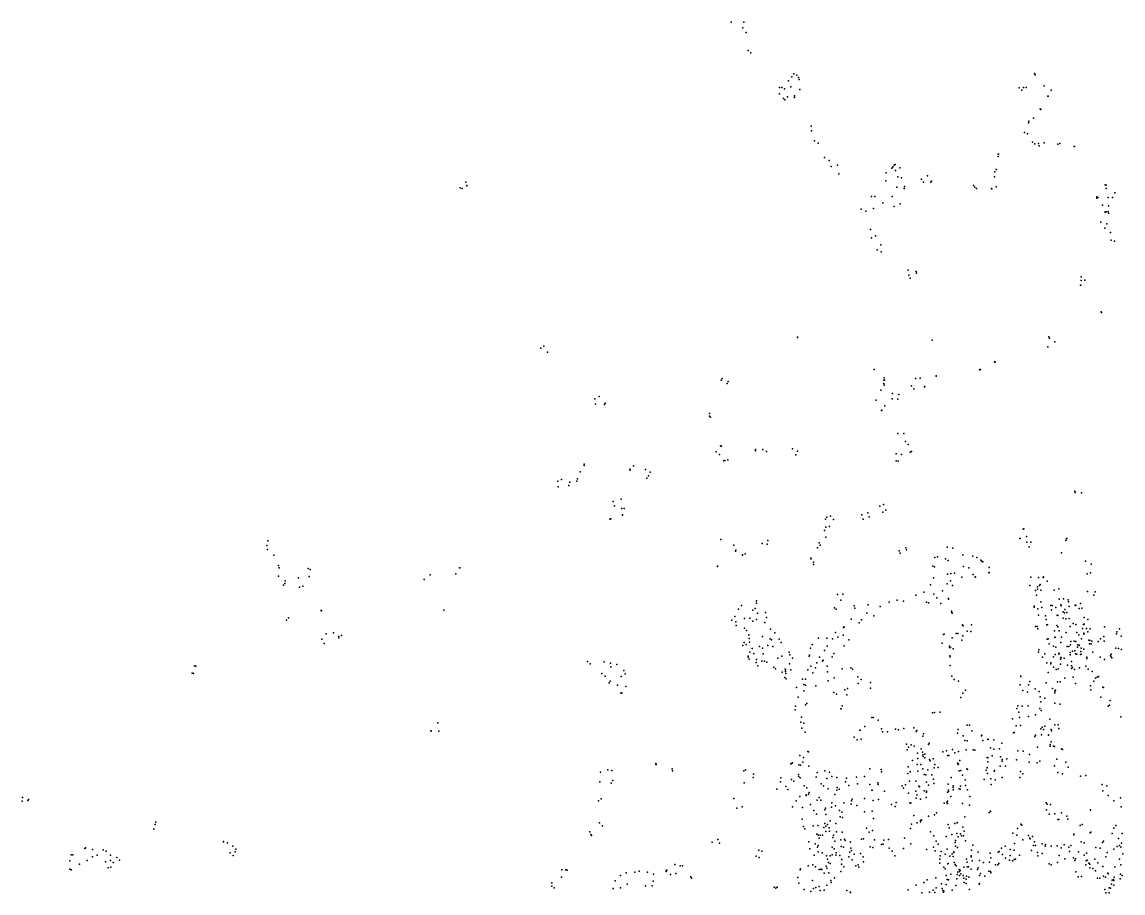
# Model space of a CAD drawing. Header units: millimetres. Extents: x -60275265 to 22802890, y -38578442 to 24337084.
# Drawn here: x -27665378 to -18742378, y -17398304 to -10339304 of the extents above; entities that cross this region are included whole.
import ezdxf

# ---------------------------------------------------------------- set-up
doc = ezdxf.new("R2010")
doc.units = ezdxf.units.MM
doc.header["$MEASUREMENT"] = 0
doc.layers.add('particles', color=7, linetype='Continuous', true_color=0x000000)

msp = doc.modelspace()

# ---------------------------------------------------------------- linework, layer by layer
at = {"layer": 'particles', "color": 93, "true_color": 0x67d435}
for p in [(-21917378, -10339304), (-21814378, -10340304), (-21823378, -10386304), (-21796378, -10425304), (-21781378, -10571304), (-21758378, -10590304), (-21427378, -10784304), (-21410378, -10758304), (-21384378, -10769304), (-21373378, -10789304), (-19458378, -10756304), (-19454378, -10767304), (-21525378, -10870304), (-21507378, -10870304), (-21485378, -10881304), (-21454378, -10816304), (-21434378, -10864304), (-21366378, -10804304), (-21360378, -10885304), (-19584378, -10872304), (-19548378, -10869304), (-19526378, -10870304), (-19380378, -10857304), (-21526378, -10921304), (-21494378, -10958304), (-21483378, -10970304), (-21460378, -10945304), (-21405378, -10936304), (-21403378, -10952304), (-19563378, -10892304), (-19350378, -10939304), (-19349378, -10939304), (-19324378, -10891304), (-19412378, -11042304), (-19412378, -11042304), (-19407378, -11047304), (-19505378, -11142304), (-19467378, -11119304), (-21268378, -11182304), (-21266378, -11220304), (-19540378, -11235304), (-19508378, -11156304), (-21241378, -11301304), (-21213378, -11322304), (-19517378, -11245304), (-19474378, -11314304), (-19456378, -11325304), (-19427378, -11324304), (-19381378, -11318304), (-19270378, -11330304), (-19254378, -11323304), (-19753378, -11409304), (-19751378, -11411304), (-19421378, -11343304), (-19137378, -11347304), (-19136378, -11347304), (-21161378, -11436304), (-21122378, -11461304), (-21108378, -11510304), (-21056378, -11500304), (-20597378, -11499304), (-20589378, -11493304), (-19753378, -11428304), (-21044378, -11570304), (-20660378, -11562304), (-20615378, -11523304), (-20606378, -11512304), (-20586378, -11543304), (-20566378, -11594304), (-20551378, -11520304), (-20327378, -11586304), (-19782378, -11595304), (-19780378, -11554304), (-19771378, -11534304), (-24115378, -11682304), (-24069378, -11636304), (-24059378, -11665304), (-24059378, -11666304), (-20665378, -11625304), (-20575378, -11678304), (-20538378, -11602304), (-20514378, -11672304), (-20374378, -11612304), (-20359378, -11638304), (-20299378, -11636304), (-20295378, -11630304), (-19954378, -11665304), (-19943378, -11677304), (-19808378, -11687304), (-19769378, -11674304), (-18887378, -11659304), (-18879378, -11662304), (-24099378, -11689304), (-20780378, -11754304), (-20752378, -11753304), (-20612378, -11752304), (-20515378, -11689304), (-19930378, -11689304), (-19804378, -11691304), (-18955378, -11756304), (-18954378, -11767304), (-18947378, -11760304), (-18878378, -11689304), (-18863378, -11762304), (-18826378, -11760304), (-18809378, -11723304), (-20864378, -11856304), (-20763378, -11850304), (-20689378, -11805304), (-20596378, -11834304), (-20548378, -11812304), (-18909378, -11823304), (-18859378, -11828304), (-20825378, -11871304), (-18886378, -11878304), (-18886378, -11879304), (-18879378, -11877304), (-18863378, -11874304), (-18860378, -11887304), (-20787378, -12020304), (-18921378, -11961304), (-18888378, -12009304), (-18873378, -11976304), (-18843378, -12045304), (-20781378, -12087304), (-20748378, -12071304), (-18839378, -12108304), (-18811378, -12114304), (-18810378, -12114304), (-20735378, -12186304), (-20704378, -12144304), (-20702378, -12201304), (-20482378, -12351304), (-20478378, -12391304), (-20418378, -12362304), (-20416378, -12374304), (-20467378, -12416304), (-19086378, -12472304), (-19083378, -12472304), (-19081378, -12403304), (-19081378, -12435304), (-19051378, -12432304), (-18919378, -12688304), (-18917378, -12693304), (-18917378, -12694304), (-21380378, -12892304), (-21380378, -12892304), (-21380378, -12895304), (-20289378, -12918304), (-20289378, -12918304), (-19342378, -12890304), (-19338378, -12901304), (-19295378, -12931304), (-23459378, -12982304), (-23437378, -12967304), (-23407378, -13016304), (-19351378, -12971304), (-19350378, -12971304), (-19784378, -13094304), (-19781378, -13097304), (-19779378, -13093304), (-20758378, -13156304), (-19906378, -13157304), (-19896378, -13156304), (-21998378, -13243304), (-21990378, -13227304), (-21949378, -13269304), (-21941378, -13252304), (-20680378, -13241304), (-20680378, -13269304), (-20678378, -13283304), (-20677378, -13223304), (-20675378, -13241304), (-20455378, -13289304), (-20424378, -13227304), (-20385378, -13225304), (-20348378, -13293304), (-20256378, -13208304), (-20256378, -13208304), (-20255378, -13207304), (-22988378, -13374304), (-20704378, -13324304), (-20611378, -13350304), (-20560378, -13359304), (-20437378, -13312304), (-20351378, -13297304), (-23022378, -13392304), (-23018378, -13435304), (-22943378, -13440304), (-22938378, -13427304), (-20743378, -13405304), (-20671378, -13450304), (-20614378, -13392304), (-20567378, -13397304), (-22092378, -13512304), (-22092378, -13534304), (-22086378, -13542304), (-20698378, -13488304), (-20697378, -13484304), (-20567378, -13674304), (-20567378, -13675304), (-20518378, -13673304), (-20505378, -13740304), (-22038378, -13823304), (-22005378, -13774304), (-21996378, -13776304), (-21719378, -13804304), (-21719378, -13815304), (-21660378, -13805304), (-21632378, -13820304), (-21421378, -13798304), (-21380378, -13816304), (-20484378, -13763304), (-20468378, -13825304), (-20457378, -13821304), (-22013378, -13843304), (-21978378, -13896304), (-21969378, -13892304), (-21945378, -13887304), (-21394378, -13846304), (-20580378, -13839304), (-20579378, -13895304), (-20565378, -13898304), (-20538378, -13843304), (-23141378, -13984304), (-23109378, -13923304), (-23108378, -13932304), (-22738378, -13964304), (-22736378, -13972304), (-22710378, -13935304), (-22613378, -13966304), (-22573378, -13987304), (-23323378, -14061304), (-23294378, -14048304), (-23234378, -14096304), (-23226378, -14069304), (-23168378, -14061304), (-23163378, -14042304), (-22601378, -14036304), (-22588378, -14018304), (-23320378, -14106304), (-19132378, -14141304), (-19130378, -14151304), (-19077378, -14156304), (-22874378, -14224304), (-22864378, -14259304), (-22810378, -14205304), (-22810378, -14206304), (-20712378, -14263304), (-20683378, -14250304), (-22894378, -14365304), (-22803378, -14283304), (-22799378, -14333304), (-22798378, -14336304), (-22786378, -14282304), (-21141378, -14353304), (-21113378, -14343304), (-20858378, -14334304), (-20810378, -14318304), (-20800378, -14350304), (-20689378, -14311304), (-20664378, -14296304), (-22900378, -14367304), (-22900378, -14367304), (-21154378, -14368304), (-21150378, -14432304), (-21121378, -14427304), (-21089378, -14371304), (-20847378, -14367304), (-19551378, -14449304), (-19545378, -14446304), (-25672378, -14544304), (-22001378, -14532304), (-21620378, -14542304), (-21162378, -14460304), (-21149378, -14513304), (-19577378, -14525304), (-19576378, -14526304), (-19525378, -14509304), (-19206378, -14542304), (-19199378, -14529304), (-19198378, -14526304), (-25680378, -14583304), (-25676378, -14613304), (-21895378, -14578304), (-21882378, -14628304), (-21880378, -14620304), (-21666378, -14565304), (-21627378, -14570304), (-21218378, -14600304), (-21203378, -14559304), (-21195378, -14578304), (-20557378, -14626304), (-20503378, -14601304), (-20496378, -14616304), (-20166378, -14596304), (-20121378, -14603304), (-19521378, -14554304), (-19502378, -14593304), (-19488378, -14555304), (-25625378, -14661304), (-25624378, -14661304), (-21827378, -14658304), (-21827378, -14659304), (-21804378, -14650304), (-21272378, -14684304), (-21269378, -14691304), (-21250378, -14718304), (-20548378, -14644304), (-20268378, -14680304), (-20246378, -14673304), (-20180378, -14690304), (-20159378, -14703304), (-20039378, -14658304), (-19958378, -14668304), (-19926378, -14680304), (-19895378, -14701304), (-19886378, -14709304), (-19886378, -14709304), (-19878378, -14714304), (-19239378, -14641304), (-19045378, -14710304), (-25586378, -14744304), (-25581378, -14763304), (-25347378, -14767304), (-25347378, -14767304), (-25330378, -14776304), (-24119378, -14763304), (-24116378, -14763304), (-22028378, -14750304), (-22028378, -14751304), (-21251378, -14735304), (-20282378, -14749304), (-20270378, -14755304), (-20138378, -14808304), (-20108378, -14807304), (-20034378, -14753304), (-19991378, -14764304), (-19829378, -14802304), (-19827378, -14759304), (-19827378, -14801304), (-19004378, -14803304), (-19001378, -14734304), (-25585378, -14830304), (-25534378, -14890304), (-25531378, -14867304), (-25423378, -14845304), (-25339378, -14833304), (-24407378, -14856304), (-24356378, -14819304), (-24150378, -14812304), (-20303378, -14901304), (-20279378, -14844304), (-20168378, -14893304), (-20163378, -14813304), (-20139378, -14867304), (-20049378, -14838304), (-19957378, -14816304), (-19939378, -14836304), (-19938378, -14839304), (-19489378, -14838304), (-19427378, -14841304), (-19413378, -14898304), (-19390378, -14842304), (-19386378, -14836304), (-19357378, -14871304), (-19032378, -14812304), (-25545378, -14904304), (-25415378, -14920304), (-25390378, -14912304), (-21055378, -14978304), (-21012378, -14975304), (-20422378, -14984304), (-20357378, -14961304), (-20274378, -14977304), (-20204378, -14950304), (-20125378, -14905304), (-19496378, -14907304), (-19451378, -14946304), (-19442378, -14984304), (-19436378, -14916304), (-19434378, -14936304), (-19418378, -14906304), (-19407378, -14944304), (-19300378, -14944304), (-19262378, -14933304), (-19029378, -14954304), (-18979378, -14985304), (-18968378, -14957304), (-21835378, -15067304), (-21711378, -15031304), (-21711378, -15049304), (-21028378, -15024304), (-20920378, -15072304), (-20807378, -15063304), (-20709378, -15076304), (-20637378, -15042304), (-20572378, -15025304), (-20521378, -15034304), (-20335378, -15040304), (-20319378, -15047304), (-20250378, -15007304), (-20217378, -15051304), (-20157378, -15012304), (-20157378, -15016304), (-19462378, -15074304), (-19409378, -15039304), (-19328378, -15068304), (-19315378, -15069304), (-19258378, -15016304), (-19247378, -15063304), (-19244378, -15072304), (-19224378, -15014304), (-19187378, -15023304), (-19183378, -15037304), (-19177378, -15075304), (-19130378, -15064304), (-19128378, -15067304), (-19124378, -15065304), (-19085378, -15051304), (-25505378, -15168304), (-25241378, -15109304), (-25241378, -15110304), (-25239378, -15108304), (-24245378, -15106304), (-24245378, -15107304), (-21889378, -15158304), (-21859378, -15097304), (-21743378, -15105304), (-21723378, -15093304), (-21703378, -15130304), (-21640378, -15124304), (-21631378, -15165304), (-21080378, -15086304), (-21066378, -15099304), (-20914378, -15089304), (-20817378, -15130304), (-20761378, -15152304), (-20133378, -15113304), (-20128378, -15125304), (-20126378, -15130304), (-19463378, -15082304), (-19432378, -15096304), (-19426378, -15147304), (-19401378, -15085304), (-19369378, -15151304), (-19322378, -15102304), (-19285378, -15083304), (-19276378, -15146304), (-19271378, -15148304), (-19227378, -15120304), (-19217378, -15128304), (-19212378, -15101304), (-19198378, -15126304), (-19097378, -15092304), (-19076378, -15090304), (-19057378, -15164304), (-25521378, -15186304), (-21913378, -15186304), (-21879378, -15200304), (-21877378, -15229304), (-21810378, -15174304), (-21809378, -15252304), (-21766378, -15171304), (-21742378, -15196304), (-21713378, -15182304), (-21645378, -15206304), (-21006378, -15246304), (-21002378, -15242304), (-20944378, -15178304), (-20879378, -15208304), (-20860378, -15185304), (-20044378, -15224304), (-20036378, -15232304), (-19969378, -15225304), (-19451378, -15238304), (-19438378, -15237304), (-19431378, -15257304), (-19364378, -15182304), (-19358378, -15226304), (-19355378, -15225304), (-19279378, -15231304), (-19269378, -15241304), (-19226378, -15172304), (-19206378, -15177304), (-19179378, -15173304), (-19171378, -15238304), (-19146378, -15213304), (-19125378, -15221304), (-19069378, -15255304), (-19063378, -15223304), (-19057378, -15219304), (-19037378, -15255304), (-19027378, -15181304), (-19008378, -15258304), (-18891378, -15241304), (-18771378, -15256304), (-25234378, -15340304), (-25200378, -15299304), (-25141378, -15289304), (-25097378, -15319304), (-25096378, -15330304), (-25075378, -15311304), (-21793378, -15271304), (-21774378, -15305304), (-21773378, -15336304), (-21664378, -15319304), (-21602378, -15339304), (-21599378, -15259304), (-21592378, -15347304), (-21564378, -15289304), (-21528378, -15341304), (-21211378, -15333304), (-21142378, -15333304), (-21095378, -15338304), (-21072378, -15286304), (-21052378, -15325304), (-21011378, -15308304), (-20963378, -15347304), (-20196378, -15304304), (-20192378, -15301304), (-20127378, -15330304), (-20093378, -15296304), (-20081378, -15294304), (-20040378, -15313304), (-20005378, -15277304), (-19976378, -15279304), (-19357378, -15341304), (-19349378, -15339304), (-19297378, -15273304), (-19293378, -15328304), (-19291378, -15324304), (-19258378, -15272304), (-19241378, -15324304), (-19202378, -15288304), (-19116378, -15287304), (-19099378, -15305304), (-19079378, -15339304), (-19060378, -15300304), (-19059378, -15292304), (-19027378, -15282304), (-18923378, -15337304), (-18897378, -15318304), (-18794378, -15298304), (-18793378, -15282304), (-18757378, -15316304), (-25217378, -15376304), (-21824378, -15391304), (-21813378, -15367304), (-21797378, -15384304), (-21768378, -15366304), (-21746378, -15417304), (-21688378, -15400304), (-21663378, -15413304), (-21620378, -15391304), (-21580378, -15401304), (-21512378, -15368304), (-21274378, -15413304), (-21260378, -15384304), (-21160378, -15433304), (-21140378, -15398304), (-21003378, -15396304), (-20207378, -15372304), (-20149378, -15408304), (-20147378, -15398304), (-20141378, -15409304), (-20117378, -15420304), (-20048378, -15348304), (-19423378, -15427304), (-19340378, -15380304), (-19306378, -15397304), (-19287378, -15407304), (-19247378, -15369304), (-19194378, -15399304), (-19181378, -15399304), (-19168378, -15388304), (-19164378, -15359304), (-19137378, -15358304), (-19131378, -15436304), (-19124378, -15361304), (-19110378, -15406304), (-19107378, -15388304), (-19098378, -15390304), (-19096378, -15392304), (-19081378, -15414304), (-19059378, -15422304), (-19020378, -15348304), (-19014378, -15379304), (-19011378, -15353304), (-19000378, -15379304), (-18994378, -15357304), (-18944378, -15360304), (-18895378, -15357304), (-18801378, -15414304), (-18777378, -15416304), (-18754378, -15425304), (-23083378, -15522304), (-22947378, -15525304), (-21780378, -15480304), (-21780378, -15487304), (-21773378, -15504304), (-21766378, -15446304), (-21735378, -15456304), (-21712378, -15507304), (-21668378, -15519304), (-21658378, -15459304), (-21648378, -15519304), (-21540378, -15495304), (-21506378, -15478304), (-21448378, -15446304), (-21443378, -15467304), (-21421378, -15495304), (-21286378, -15479304), (-21282378, -15470304), (-21202378, -15488304), (-21177378, -15519304), (-21171378, -15512304), (-21100378, -15484304), (-21085378, -15456304), (-20144378, -15475304), (-20143378, -15483304), (-19426378, -15445304), (-19394378, -15487304), (-19376378, -15461304), (-19306378, -15484304), (-19292378, -15465304), (-19261378, -15463304), (-19259378, -15453304), (-19248378, -15502304), (-19247378, -15489304), (-19244378, -15493304), (-19220378, -15496304), (-19169378, -15449304), (-19169378, -15469304), (-19159378, -15522304), (-19152378, -15438304), (-19127378, -15461304), (-19115378, -15463304), (-19087378, -15466304), (-19084378, -15440304), (-19080378, -15462304), (-19036378, -15497304), (-19035378, -15487304), (-18985378, -15446304), (-18926378, -15487304), (-18891378, -15505304), (-18842378, -15474304), (-18841378, -15482304), (-18839378, -15462304), (-18839378, -15463304), (-18832378, -15491304), (-26268378, -15557304), (-26257378, -15560304), (-23060378, -15540304), (-22895378, -15536304), (-22893378, -15566304), (-22845378, -15545304), (-22788378, -15594304), (-21716378, -15530304), (-21702378, -15557304), (-21628378, -15528304), (-21573378, -15569304), (-21557378, -15582304), (-21505378, -15608304), (-21479378, -15585304), (-21477378, -15604304), (-21476378, -15589304), (-21444378, -15542304), (-21434378, -15590304), (-21295378, -15590304), (-21273378, -15561304), (-21256378, -15613304), (-21234378, -15572304), (-21224378, -15532304), (-21139378, -15559304), (-21136378, -15605304), (-21019378, -15582304), (-20949378, -15572304), (-20935378, -15585304), (-20142378, -15553304), (-19358378, -15532304), (-19348378, -15610304), (-19328378, -15533304), (-19327378, -15541304), (-19305378, -15567304), (-19284378, -15586304), (-19268378, -15582304), (-19248378, -15543304), (-19191378, -15551304), (-19160378, -15557304), (-19159378, -15579304), (-19151378, -15571304), (-19136378, -15588304), (-19094378, -15573304), (-19043378, -15559304), (-19024378, -15585304), (-18992378, -15603304), (-26287378, -15616304), (-26274378, -15620304), (-22967378, -15619304), (-22939378, -15642304), (-22905378, -15694304), (-22899378, -15682304), (-22808378, -15644304), (-22777378, -15623304), (-21483378, -15652304), (-21475378, -15620304), (-21473378, -15662304), (-21340378, -15666304), (-21316378, -15664304), (-21132378, -15679304), (-21083378, -15654304), (-20890378, -15646304), (-20888378, -15700304), (-20863378, -15669304), (-20787378, -15693304), (-20128378, -15642304), (-20109378, -15667304), (-20076378, -15680304), (-19570378, -15643304), (-19569378, -15642304), (-19498378, -15683304), (-19365378, -15695304), (-19272378, -15688304), (-19251378, -15688304), (-19212378, -15656304), (-19147378, -15649304), (-19128378, -15701304), (-18979378, -15682304), (-18964378, -15658304), (-18952378, -15650304), (-18940378, -15644304), (-22839378, -15714304), (-22812378, -15778304), (-22803378, -15776304), (-22771378, -15725304), (-21388378, -15732304), (-21329378, -15707304), (-21328378, -15760304), (-21314378, -15714304), (-21231378, -15718304), (-21086378, -15774304), (-21086378, -15774304), (-21063378, -15787304), (-20995378, -15751304), (-20980378, -15793304), (-20975378, -15741304), (-20788378, -15738304), (-20788378, -15738304), (-20040378, -15778304), (-20018378, -15753304), (-19574378, -15712304), (-19554378, -15758304), (-19515378, -15770304), (-19508378, -15711304), (-19453378, -15743304), (-19422378, -15764304), (-19312378, -15740304), (-19295378, -15762304), (-19293378, -15775304), (-19289378, -15753304), (-19006378, -15718304), (-19003378, -15752304), (-18906378, -15730304), (-18900378, -15732304), (-21375378, -15811304), (-21315378, -15874304), (-21304378, -15863304), (-21017378, -15880304), (-20056378, -15814304), (-19595378, -15882304), (-19511378, -15881304), (-19414378, -15807304), (-19409378, -15849304), (-19376378, -15818304), (-19295378, -15860304), (-19251378, -15867304), (-18922378, -15810304), (-18851378, -15876304), (-18846378, -15839304), (-21399378, -15914304), (-21395378, -15885304), (-21028378, -15905304), (-21027378, -15906304), (-20287378, -15938304), (-20270378, -15936304), (-20225378, -15932304), (-19601378, -15902304), (-19586378, -15932304), (-19559378, -15885304), (-19507378, -15967304), (-19451378, -15954304), (-19417378, -15903304), (-19406378, -15918304), (-18861378, -15885304), (-18759378, -15971304), (-24295378, -16019304), (-21353378, -16014304), (-21348378, -15972304), (-21328378, -16022304), (-20833378, -16050304), (-20778378, -15976304), (-20766378, -15976304), (-20727378, -15998304), (-20438378, -16059304), (-20005378, -16039304), (-19986378, -16039304), (-19638378, -15987304), (-19609378, -16044304), (-19581378, -15977304), (-19573378, -16041304), (-19398378, -16053304), (-19375378, -16047304), (-19336378, -15988304), (-19293378, -16036304), (-19267378, -16036304), (-24353378, -16085304), (-24348378, -16087304), (-24287378, -16087304), (-21345378, -16063304), (-21317378, -16094304), (-20920378, -16135304), (-20875378, -16078304), (-20871378, -16078304), (-20698378, -16068304), (-20692378, -16091304), (-20651378, -16093304), (-20585378, -16070304), (-20562378, -16077304), (-20517378, -16066304), (-20418378, -16088304), (-20412378, -16080304), (-20363378, -16128304), (-20360378, -16109304), (-20083378, -16104304), (-20078378, -16074304), (-20038378, -16123304), (-19968378, -16083304), (-19890378, -16124304), (-19886378, -16120304), (-19630378, -16100304), (-19625378, -16098304), (-19456378, -16129304), (-19451378, -16118304), (-19409378, -16067304), (-19403378, -16115304), (-19385378, -16074304), (-19346378, -16115304), (-19346378, -16118304), (-19325378, -16073304), (-19320378, -16083304), (-19263378, -16064304), (-20897378, -16156304), (-20863378, -16152304), (-20497378, -16192304), (-20490378, -16238304), (-20481378, -16215304), (-20460378, -16197304), (-20435378, -16207304), (-20377378, -16231304), (-20318378, -16195304), (-20314378, -16183304), (-20125378, -16235304), (-20023378, -16163304), (-20012378, -16238304), (-20006378, -16165304), (-19957378, -16238304), (-19878378, -16163304), (-19836378, -16151304), (-19834378, -16155304), (-19816378, -16222304), (-19790378, -16157304), (-19789378, -16232304), (-19743378, -16230304), (-19723378, -16185304), (-19435378, -16215304), (-19333378, -16209304), (-19332378, -16195304), (-19325378, -16174304), (-19305378, -16209304), (-19297378, -16211304), (-19240378, -16231304), (-19233378, -16236304), (-21360378, -16285304), (-21331378, -16300304), (-21296378, -16252304), (-21292378, -16255304), (-20447378, -16323304), (-20408378, -16266304), (-20405378, -16308304), (-20367378, -16256304), (-20365378, -16277304), (-20361378, -16291304), (-20349378, -16304304), (-20348378, -16272304), (-20309378, -16317304), (-20306378, -16327304), (-20281378, -16312304), (-20203378, -16255304), (-20172378, -16246304), (-20161378, -16284304), (-20153378, -16285304), (-20105378, -16261304), (-20074378, -16252304), (-20064378, -16324304), (-19942378, -16240304), (-19843378, -16300304), (-19837378, -16303304), (-19802378, -16286304), (-19735378, -16294304), (-19720378, -16316304), (-19683378, -16311304), (-19606378, -16320304), (-19593378, -16245304), (-19552378, -16248304), (-19499378, -16275304), (-19279378, -16313304), (-22976378, -16418304), (-22917378, -16401304), (-22886378, -16405304), (-22527378, -16349304), (-22527378, -16355304), (-22526378, -16356304), (-22395378, -16392304), (-22393378, -16407304), (-21816378, -16409304), (-21801378, -16399304), (-21434378, -16352304), (-21429378, -16348304), (-21420378, -16344304), (-21369378, -16360304), (-21356378, -16362304), (-21337378, -16337304), (-21289378, -16370304), (-21158378, -16409304), (-20793378, -16392304), (-20703378, -16398304), (-20698378, -16417304), (-20482378, -16376304), (-20467378, -16413304), (-20467378, -16416304), (-20411378, -16357304), (-20406378, -16411304), (-20381378, -16358304), (-20364378, -16393304), (-20324378, -16401304), (-20271378, -16385304), (-20267378, -16357304), (-20240378, -16381304), (-20083378, -16345304), (-20077378, -16358304), (-20076378, -16355304), (-20069378, -16409304), (-20057378, -16404304), (-20007378, -16393304), (-20001378, -16396304), (-19851378, -16402304), (-19844378, -16383304), (-19843378, -16382304), (-19838378, -16336304), (-19787378, -16411304), (-19785378, -16410304), (-19784378, -16406304), (-19737378, -16371304), (-19720378, -16331304), (-19693378, -16370304), (-19573378, -16413304), (-19501378, -16338304), (-19437378, -16343304), (-19417378, -16329304), (-19297378, -16367304), (-19206378, -16337304), (-19185378, -16377304), (-22982378, -16498304), (-22891378, -16507304), (-22876378, -16486304), (-21813378, -16506304), (-21813378, -16506304), (-21738378, -16462304), (-21737378, -16434304), (-21517378, -16497304), (-21514378, -16466304), (-21428378, -16478304), (-21411378, -16493304), (-21371378, -16439304), (-21370378, -16454304), (-21359378, -16466304), (-21229378, -16459304), (-21221378, -16421304), (-21143378, -16470304), (-21120378, -16419304), (-21103378, -16455304), (-21062378, -16462304), (-20992378, -16496304), (-20982378, -16467304), (-20902378, -16460304), (-20836378, -16453304), (-20728378, -16504304), (-20486378, -16429304), (-20473378, -16492304), (-20422378, -16492304), (-20354378, -16439304), (-20340378, -16441304), (-20335378, -16500304), (-20290378, -16440304), (-20277378, -16475304), (-20134378, -16463304), (-20043378, -16444304), (-20021378, -16481304), (-19867378, -16479304), (-19841378, -16430304), (-19813378, -16473304), (-19779378, -16481304), (-19722378, -16462304), (-19577378, -16462304), (-19553378, -16431304), (-19269378, -16422304), (-19232378, -16433304), (-19085378, -16452304), (-19043378, -16446304), (-21547378, -16557304), (-21474378, -16536304), (-21457378, -16559304), (-21325378, -16530304), (-21305378, -16546304), (-21286378, -16583304), (-21188378, -16513304), (-21170378, -16530304), (-21132378, -16555304), (-21060378, -16565304), (-21059378, -16544304), (-21043378, -16556304), (-20965378, -16527304), (-20895378, -16513304), (-20793378, -16519304), (-20778378, -16566304), (-20774378, -16565304), (-20727378, -16520304), (-20674378, -16573304), (-20532378, -16529304), (-20520378, -16548304), (-20504378, -16522304), (-20479378, -16588304), (-20422378, -16574304), (-20397378, -16532304), (-20391378, -16538304), (-20352378, -16571304), (-20335378, -16580304), (-20334378, -16572304), (-20318378, -16525304), (-20275378, -16510304), (-20164378, -16580304), (-20159378, -16516304), (-20156378, -16564304), (-20155378, -16575304), (-20119378, -16530304), (-20119378, -16543304), (-20117378, -16562304), (-20069378, -16555304), (-20062378, -16556304), (-20058378, -16533304), (-20019378, -16527304), (-20003378, -16563304), (-19809378, -16518304), (-18912378, -16518304), (-18906378, -16571304), (-18873378, -16529304), (-27665378, -16654304), (-27660378, -16624304), (-27618378, -16649304), (-27612378, -16641304), (-22992378, -16652304), (-22971378, -16636304), (-21897378, -16632304), (-21897378, -16632304), (-21391378, -16651304), (-21360378, -16617304), (-21311378, -16603304), (-21311378, -16609304), (-21291378, -16598304), (-21275378, -16682304), (-21221378, -16645304), (-21204378, -16625304), (-21191378, -16646304), (-21102378, -16667304), (-21077378, -16600304), (-21005378, -16668304), (-20945378, -16677304), (-20942378, -16651304), (-20938378, -16637304), (-20838378, -16632304), (-20766378, -16649304), (-20723378, -16640304), (-20618378, -16682304), (-20579378, -16666304), (-20469378, -16667304), (-20469378, -16667304), (-20462378, -16671304), (-20419378, -16630304), (-20412378, -16603304), (-20383378, -16639304), (-20337378, -16624304), (-20190378, -16669304), (-20170378, -16665304), (-20165378, -16654304), (-20163378, -16674304), (-20136378, -16617304), (-20044378, -16673304), (-19982378, -16615304), (-19365378, -16667304), (-19357378, -16679304), (-19329378, -16681304), (-18861378, -16608304), (-18816378, -16650304), (-18762378, -16627304), (-21871378, -16710304), (-21828378, -16699304), (-21420378, -16701304), (-21340378, -16704304), (-21247378, -16730304), (-21226378, -16759304), (-21159378, -16723304), (-21153378, -16710304), (-21150378, -16761304), (-21105378, -16703304), (-21072378, -16693304), (-21039378, -16730304), (-21021378, -16742304), (-20900378, -16689304), (-20838378, -16740304), (-20776378, -16735304), (-20588378, -16698304), (-20437378, -16769304), (-20269378, -16764304), (-20253378, -16749304), (-19986378, -16686304), (-19826378, -16747304), (-19817378, -16738304), (-19816378, -16736304), (-19363378, -16725304), (-19340378, -16759304), (-19293378, -16757304), (-19240378, -16749304), (-19006378, -16724304), (-19005378, -16728304), (-18756378, -16701304), (-26585378, -16842304), (-26581378, -16823304), (-22986378, -16830304), (-22960378, -16855304), (-21342378, -16801304), (-21332378, -16858304), (-21252378, -16854304), (-21215378, -16852304), (-21158378, -16836304), (-21151378, -16856304), (-21137378, -16844304), (-21114378, -16813304), (-21069378, -16835304), (-21033378, -16782304), (-21015378, -16785304), (-20763378, -16794304), (-20455378, -16841304), (-20409378, -16829304), (-20383378, -16822304), (-20382378, -16811304), (-20375378, -16805304), (-20318378, -16775304), (-20159378, -16842304), (-20105378, -16835304), (-20085378, -16827304), (-20085378, -16830304), (-20024378, -16781304), (-19571378, -16840304), (-19563378, -16849304), (-19270378, -16803304), (-19261378, -16803304), (-19196378, -16776304), (-19190378, -16801304), (-19088378, -16850304), (-19072378, -16843304), (-18800378, -16852304), (-26597378, -16882304), (-23062378, -16902304), (-23054378, -16925304), (-23049378, -16933304), (-21321378, -16879304), (-21223378, -16922304), (-21212378, -16930304), (-21196378, -16930304), (-21176378, -16929304), (-21167378, -16868304), (-21150378, -16899304), (-21123378, -16871304), (-21121378, -16898304), (-21093378, -16949304), (-21087378, -16929304), (-21063378, -16902304), (-21017378, -16904304), (-20822378, -16874304), (-20799378, -16904304), (-20771378, -16892304), (-20464378, -16876304), (-20302378, -16903304), (-20274378, -16936304), (-20174378, -16940304), (-20151378, -16869304), (-20129378, -16925304), (-20088378, -16915304), (-20078378, -16944304), (-20059378, -16919304), (-20052378, -16934304), (-20040378, -16865304), (-20035378, -16934304), (-20030378, -16896304), (-19634378, -16912304), (-19603378, -16929304), (-19597378, -16876304), (-19507378, -16933304), (-19475378, -16941304), (-19141378, -16921304), (-19141378, -16926304), (-19009378, -16911304), (-19003378, -16904304), (-18829378, -16917304), (-18815378, -16874304), (-18749378, -16915304), (-27157378, -17037304), (-27150378, -17031304), (-26032378, -16984304), (-26031378, -16981304), (-25999378, -16992304), (-25957378, -17019304), (-22072378, -16985304), (-22025378, -16964304), (-22012378, -16994304), (-21288378, -16983304), (-21279378, -17039304), (-21236378, -16999304), (-21218378, -17026304), (-21213378, -17014304), (-21204378, -16955304), (-21099378, -17026304), (-21083378, -17039304), (-21078378, -16977304), (-21028378, -16966304), (-21026378, -17020304), (-21008378, -17028304), (-20998378, -16961304), (-20993378, -16974304), (-20950378, -16983304), (-20949378, -17035304), (-20860378, -16962304), (-20845378, -16959304), (-20790378, -17023304), (-20769378, -17029304), (-20757378, -16967304), (-20700378, -17006304), (-20685378, -17003304), (-20679378, -16970304), (-20642378, -16964304), (-20638378, -17036304), (-20522378, -17037304), (-20512378, -16955304), (-20461378, -17000304), (-20278378, -17028304), (-20257378, -16979304), (-20239378, -17002304), (-20101378, -16990304), (-20099378, -16974304), (-20099378, -17018304), (-20082378, -17029304), (-20018378, -16976304), (-19959378, -17010304), (-19726378, -17036304), (-19697378, -17019304), (-19620378, -16996304), (-19553378, -16966304), (-19497378, -16954304), (-19494378, -16960304), (-19466378, -17014304), (-19459378, -16983304), (-19450378, -17013304), (-19398378, -16999304), (-19373378, -17019304), (-19371378, -17006304), (-19323378, -17019304), (-19275378, -17015304), (-19244378, -17033304), (-19219378, -17009304), (-19182378, -17028304), (-19164378, -17013304), (-19080378, -16983304), (-19056378, -16991304), (-18961378, -17029304), (-18927378, -17036304), (-18908378, -16988304), (-18901378, -16978304), (-18788378, -17021304), (-18779378, -16956304), (-18769378, -17013304), (-18760378, -17026304), (-18754378, -16994304), (-27268378, -17090304), (-27254378, -17089304), (-27094378, -17106304), (-27093378, -17045304), (-27055378, -17092304), (-27055378, -17092304), (-27008378, -17049304), (-26983378, -17058304), (-26948378, -17091304), (-26897378, -17111304), (-25977378, -17072304), (-25953378, -17095304), (-25937378, -17065304), (-25931378, -17043304), (-21716378, -17100304), (-21693378, -17050304), (-21691378, -17110304), (-21670378, -17059304), (-21244378, -17092304), (-21213378, -17064304), (-21180378, -17073304), (-21146378, -17097304), (-21136378, -17124304), (-21115378, -17098304), (-21100378, -17089304), (-21070378, -17091304), (-21066378, -17072304), (-21036378, -17094304), (-21020378, -17127304), (-20965378, -17105304), (-20955378, -17067304), (-20942378, -17053304), (-20938378, -17129304), (-20922378, -17083304), (-20869378, -17078304), (-20848378, -17104304), (-20612378, -17058304), (-20590378, -17097304), (-20335378, -17046304), (-20334378, -17046304), (-20265378, -17056304), (-20227378, -17123304), (-20225378, -17096304), (-20216378, -17061304), (-20183378, -17084304), (-20168378, -17044304), (-20145378, -17100304), (-20127378, -17081304), (-20118378, -17102304), (-20114378, -17064304), (-20114378, -17070304), (-20009378, -17124304), (-19972378, -17097304), (-19972378, -17104304), (-19970378, -17051304), (-19917378, -17067304), (-19819378, -17074304), (-19814378, -17112304), (-19754378, -17066304), (-19745378, -17063304), (-19719378, -17085304), (-19694378, -17117304), (-19662378, -17131304), (-19657378, -17045304), (-19656378, -17095304), (-19624378, -17051304), (-19624378, -17127304), (-19612378, -17123304), (-19580378, -17092304), (-19483378, -17054304), (-19436378, -17071304), (-19433378, -17097304), (-19398378, -17078304), (-19260378, -17094304), (-19212378, -17122304), (-19176378, -17063304), (-19143378, -17112304), (-19126378, -17120304), (-19103378, -17064304), (-19057378, -17092304), (-19038378, -17074304), (-19033378, -17131304), (-18969378, -17125304), (-18880378, -17106304), (-18871378, -17071304), (-18816378, -17044304), (-18769378, -17124304), (-18742378, -17081304), (-27278378, -17137304), (-27277378, -17204304), (-27266378, -17210304), (-27199378, -17165304), (-27198378, -17165304), (-27137378, -17136304), (-27136378, -17136304), (-26988378, -17145304), (-26968378, -17193304), (-26949378, -17136304), (-26945378, -17188304), (-26926378, -17150304), (-26874378, -17133304), (-23291378, -17211304), (-23258378, -17211304), (-23248378, -17213304), (-22663378, -17221304), (-22445378, -17217304), (-22439378, -17214304), (-22375378, -17166304), (-22330378, -17179304), (-22311378, -17179304), (-21357378, -17210304), (-21356378, -17202304), (-21294378, -17177304), (-21255378, -17169304), (-21234378, -17185304), (-21203378, -17209304), (-21192378, -17204304), (-21182378, -17209304), (-21147378, -17182304), (-21142378, -17196304), (-21129378, -17152304), (-21115378, -17160304), (-21023378, -17164304), (-21004378, -17186304), (-20907378, -17177304), (-20888378, -17170304), (-20882378, -17190304), (-20845378, -17146304), (-20227378, -17156304), (-20194378, -17190304), (-20184378, -17202304), (-20162378, -17161304), (-20160378, -17158304), (-20110378, -17150304), (-20102378, -17166304), (-20093378, -17178304), (-20069378, -17208304), (-20061378, -17212304), (-20033378, -17188304), (-20004378, -17147304), (-20004378, -17185304), (-19993378, -17185304), (-19973378, -17206304), (-19965378, -17137304), (-19920378, -17209304), (-19916378, -17193304), (-19905378, -17134304), (-19873378, -17152304), (-19828378, -17221304), (-19823378, -17149304), (-19776378, -17170304), (-19756378, -17169304), (-19748378, -17158304), (-19638378, -17138304), (-19340378, -17161304), (-19323378, -17171304), (-19274378, -17150304), (-19131378, -17135304), (-19042378, -17171304), (-19040378, -17137304), (-19019378, -17157304), (-19011378, -17193304), (-19010378, -17164304), (-18986378, -17199304), (-18964378, -17219304), (-18945378, -17154304), (-18904378, -17184304), (-18807378, -17186304), (-18760378, -17171304), (-23293378, -17271304), (-22859378, -17300304), (-22814378, -17257304), (-22768378, -17234304), (-22697378, -17229304), (-22595378, -17230304), (-22550378, -17301304), (-22548378, -17245304), (-22445378, -17223304), (-22408378, -17247304), (-22366378, -17241304), (-22245378, -17266304), (-22245378, -17268304), (-22238378, -17279304), (-21377378, -17272304), (-21259378, -17296304), (-21165378, -17237304), (-21126378, -17235304), (-21111378, -17298304), (-21079378, -17274304), (-21030378, -17223304), (-20328378, -17291304), (-20259378, -17275304), (-20176378, -17256304), (-20166378, -17288304), (-20155378, -17291304), (-20138378, -17246304), (-20088378, -17282304), (-20085378, -17247304), (-20081378, -17230304), (-20067378, -17225304), (-20067378, -17255304), (-20057378, -17242304), (-20036378, -17257304), (-20031378, -17277304), (-20014378, -17287304), (-20009378, -17261304), (-19991378, -17270304), (-19904378, -17256304), (-19896378, -17239304), (-19862378, -17261304), (-19816378, -17224304), (-19812378, -17234304), (-19124378, -17227304), (-19104378, -17267304), (-19078378, -17264304), (-18949378, -17277304), (-18930378, -17279304), (-18901378, -17261304), (-18884378, -17269304), (-18864378, -17237304), (-18862378, -17242304), (-18830378, -17293304), (-18819378, -17288304), (-18816378, -17298304), (-18814378, -17270304), (-18766378, -17284304), (-18763378, -17245304), (-18749378, -17257304), (-23370378, -17317304), (-23370378, -17344304), (-23353378, -17355304), (-22873378, -17362304), (-22815378, -17357304), (-22761378, -17327304), (-22612378, -17339304), (-22558378, -17339304), (-21568378, -17351304), (-21555378, -17359304), (-21546378, -17350304), (-21369378, -17319304), (-21326378, -17369304), (-21273378, -17386304), (-21250378, -17362304), (-21232378, -17353304), (-21205378, -17345304), (-21195378, -17377304), (-21165378, -17376304), (-21143378, -17334304), (-21106378, -17313304), (-20981378, -17378304), (-20953378, -17391304), (-20950378, -17394304), (-20483378, -17372304), (-20417378, -17334304), (-20371378, -17398304), (-20355378, -17313304), (-20309378, -17391304), (-20281378, -17374304), (-20266378, -17393304), (-20257378, -17356304), (-20213378, -17325304), (-20208378, -17362304), (-20203378, -17379304), (-20197378, -17391304), (-20195378, -17383304), (-20174378, -17328304), (-20127378, -17376304), (-20098378, -17338304), (-20028378, -17314304), (-20012378, -17321304), (-19987378, -17369304), (-19907378, -17326304), (-19904378, -17322304), (-18888378, -17370304), (-18881378, -17397304), (-18854378, -17397304), (-18853378, -17356304), (-18842378, -17358304), (-18836378, -17327304), (-18817378, -17336304)]:
    msp.add_point(p, dxfattribs=at)

doc.saveas('drawing.dxf')
